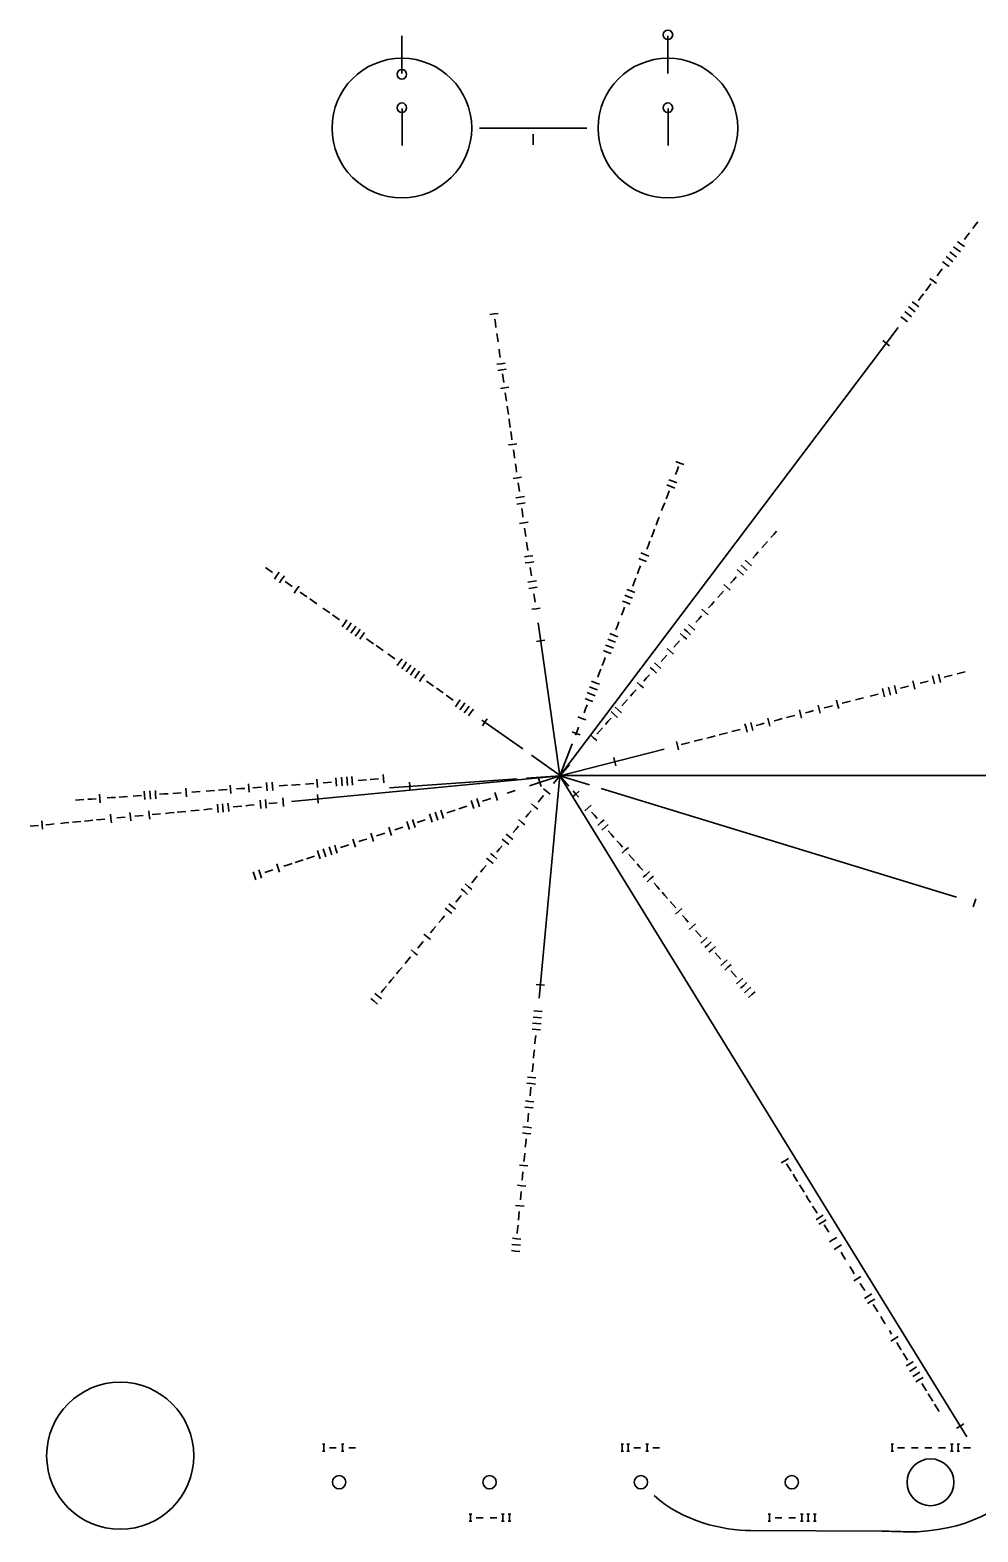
# Model space of a CAD drawing. Header units: inches. Extents: x 37 to 383, y -284 to -13.
# Drawn here: x 37.1 to 201.9, y -283.8 to -22.5 of the extents above; entities that cross this region are included whole.
import ezdxf

# ---------------------------------------------------------------- set-up
doc = ezdxf.new("R2010")
doc.units = ezdxf.units.IN
doc.header["$MEASUREMENT"] = 0
doc.layers.add('Layer 1', color=7, linetype='Continuous')

# ---------------------------------------------------------------- blocks, each defined once
blk = doc.blocks.new('block 2')
at = {"layer": 'Layer 1', "color": 7, "lineweight": 35}
for points in [[(101.74, -23.53), (101.74, -30.09)], [(148.01, -23.53), (148.01, -30.09)], [(101.77, -42.59), (101.77, -36.17)], [(148.04, -42.59), (148.04, -36.17)], [(115.26, -39.57), (133.93, -39.57)], [(124.6, -40.61), (124.6, -42.47)], [(201.02, -57.06), (201.46, -56.47), (201.91, -55.88)], [(198.39, -59.31), (198.98, -59.75), (199.57, -60.2)], [(199.57, -58.97), (200.02, -58.38), (200.46, -57.79)], [(196.41, -61.93), (197, -62.38), (197.59, -62.82)], [(197.04, -61.1), (197.63, -61.55), (198.21, -62)], [(197.7, -60.23), (198.29, -60.67), (198.88, -61.12)], [(194.82, -65.26), (195.27, -64.67), (195.72, -64.08)], [(195.77, -62.78), (196.36, -63.22), (196.95, -63.67)], [(192.87, -67.86), (193.31, -67.27), (193.76, -66.68)], [(193.56, -65.71), (194.15, -66.16), (194.74, -66.61)], [(190.49, -69.78), (191.08, -70.23), (191.67, -70.67)], [(191.57, -69.58), (192.01, -68.99), (192.46, -68.4)], [(117.04, -72.01), (117.77, -71.9), (118.5, -71.8)], [(117.89, -72.8), (118, -73.53), (118.1, -74.26)], [(188.51, -72.4), (189.1, -72.84), (189.69, -73.29)], [(189.2, -71.48), (189.79, -71.93), (190.38, -72.38)], [(189.85, -70.63), (190.44, -71.07), (191.03, -71.52)], [(118.25, -75.28), (118.35, -76.01), (118.46, -76.74)], [(188.03, -74.27), (129.22, -152.25)], [(118.64, -78.03), (118.74, -78.76), (118.85, -79.49)], [(185.38, -76.55), (185.97, -76.99), (186.56, -77.44)], [(118.27, -80.67), (119, -80.56), (119.73, -80.46)], [(118.42, -81.73), (119.15, -81.63), (119.88, -81.52)], [(119.26, -82.35), (119.36, -83.08), (119.46, -83.81)], [(118.87, -84.86), (119.6, -84.76), (120.33, -84.65)], [(119.72, -85.63), (119.83, -86.36), (119.93, -87.09)], [(120.06, -87.96), (120.16, -88.69), (120.26, -89.42)], [(120.37, -90.17), (120.47, -90.9), (120.58, -91.63)], [(120.68, -92.36), (120.79, -93.09), (120.89, -93.82)], [(120.27, -94.7), (121, -94.59), (121.73, -94.49)], [(121.13, -95.53), (121.24, -96.27), (121.34, -97)], [(121.48, -97.99), (121.59, -98.72), (121.69, -99.45)], [(149.86, -98.47), (149.6, -99.16), (149.33, -99.85)], [(149.41, -97.59), (150.1, -97.85), (150.79, -98.12)], [(121.1, -100.51), (121.83, -100.4), (122.56, -100.3)], [(121.96, -101.31), (122.06, -102.04), (122.17, -102.77)], [(147.84, -101.66), (148.53, -101.93), (149.22, -102.19)], [(148.19, -100.75), (148.88, -101.02), (149.57, -101.28)], [(121.58, -103.87), (122.31, -103.76), (123.04, -103.66)], [(148.25, -102.68), (147.98, -103.37), (147.72, -104.06)], [(121.73, -104.97), (122.46, -104.86), (123.2, -104.76)], [(122.59, -105.77), (122.7, -106.5), (122.8, -107.23)], [(147.45, -104.74), (147.19, -105.43), (146.92, -106.12)], [(122.21, -108.34), (122.94, -108.24), (123.68, -108.13)], [(123.08, -109.16), (123.18, -109.89), (123.28, -110.62)], [(145.69, -109.34), (145.42, -110.03), (145.16, -110.72)], [(146.48, -107.27), (146.22, -107.96), (145.95, -108.65)], [(166.91, -109.71), (166.42, -110.26), (165.93, -110.82)], [(123.42, -111.6), (123.53, -112.33), (123.63, -113.06)], [(144.89, -111.42), (144.63, -112.11), (144.36, -112.8)], [(165.31, -111.51), (164.82, -112.07), (164.33, -112.62)], [(123.04, -114.17), (123.78, -114.07), (124.51, -113.97)], [(142.93, -114.45), (143.62, -114.72), (144.31, -114.98)], [(143.3, -113.49), (144, -113.75), (144.69, -114.02)], [(161.44, -114.76), (162, -115.25), (162.55, -115.74)], [(163.73, -113.3), (163.24, -113.85), (162.75, -114.41)], [(78.01, -116.03), (79.21, -116.89)], [(79.56, -118.04), (79.99, -117.43), (80.41, -116.83)], [(80.45, -118.66), (80.87, -118.06), (81.3, -117.46)], [(123.19, -115.23), (123.93, -115.13), (124.66, -115.02)], [(124.05, -116.01), (124.16, -116.74), (124.26, -117.48)], [(143.24, -115.72), (142.97, -116.41), (142.71, -117.1)], [(160.03, -116.36), (160.58, -116.85), (161.14, -117.34)], [(160.72, -115.58), (161.27, -116.07), (161.82, -116.56)], [(81.45, -118.47), (82.66, -119.33)], [(82.99, -120.46), (83.42, -119.85), (83.85, -119.25)], [(123.67, -118.57), (124.4, -118.46), (125.13, -118.36)], [(123.82, -119.64), (124.55, -119.53), (125.29, -119.43)], [(140.87, -119.83), (141.56, -120.1), (142.25, -120.36)], [(142.41, -117.88), (142.15, -118.57), (141.88, -119.26)], [(157.68, -120.13), (157.19, -120.68), (156.7, -121.23)], [(157.71, -118.97), (158.27, -119.46), (158.82, -119.95)], [(159.88, -117.64), (159.39, -118.2), (158.9, -118.75)], [(84.02, -120.28), (85.22, -121.13)], [(85.74, -121.49), (86.95, -122.34)], [(124.7, -120.57), (124.81, -121.31), (124.91, -122.04)], [(140.09, -121.87), (140.78, -122.13), (141.47, -122.4)], [(140.49, -120.83), (141.18, -121.09), (141.87, -121.36)], [(156.07, -121.94), (155.58, -122.49), (155.09, -123.04)], [(87.97, -123.06), (89.18, -123.92)], [(89.66, -124.25), (90.87, -125.1)], [(91.33, -126.34), (91.76, -125.73), (92.18, -125.13)], [(124.34, -123.28), (125.07, -123.18), (125.81, -123.08)], [(140.48, -122.91), (140.22, -123.6), (139.95, -124.29)], [(153.87, -124.43), (153.38, -124.98), (152.89, -125.53)], [(153.91, -123.27), (154.46, -123.76), (155.01, -124.25)], [(92.09, -126.87), (92.52, -126.27), (92.94, -125.66)], [(92.88, -127.42), (93.3, -126.82), (93.73, -126.22)], [(93.64, -127.96), (94.06, -127.36), (94.49, -126.75)], [(94.41, -128.5), (94.83, -127.9), (95.26, -127.3)], [(125.43, -125.66), (129.22, -152.25)], [(137.92, -127.52), (138.61, -127.79), (139.3, -128.05)], [(139.49, -125.48), (139.23, -126.17), (138.97, -126.86)], [(150.16, -127.5), (150.71, -127.99), (151.27, -128.48)], [(150.84, -126.74), (151.39, -127.23), (151.94, -127.72)], [(151.57, -125.9), (152.12, -126.4), (152.68, -126.89)], [(95.58, -128.42), (96.78, -129.28)], [(97.27, -129.61), (98.47, -130.47)], [(125.14, -128.87), (125.87, -128.77), (126.6, -128.66)], [(136.78, -130.48), (137.47, -130.74), (138.16, -131)], [(137.15, -129.51), (137.84, -129.77), (138.53, -130.04)], [(137.54, -128.5), (138.23, -128.77), (138.92, -129.03)], [(147.86, -130.09), (148.42, -130.58), (148.97, -131.07)], [(150.03, -128.76), (149.54, -129.31), (149.05, -129.86)], [(99.29, -131.03), (100.49, -131.89)], [(100.91, -133.09), (101.34, -132.48), (101.76, -131.88)], [(101.71, -133.65), (102.14, -133.05), (102.57, -132.45)], [(102.47, -134.18), (102.89, -133.58), (103.32, -132.98)], [(137.12, -131.66), (136.86, -132.35), (136.59, -133.04)], [(145.65, -132.59), (146.2, -133.08), (146.75, -133.57)], [(147.81, -131.27), (147.32, -131.82), (146.83, -132.37)], [(103.22, -134.72), (103.65, -134.11), (104.07, -133.51)], [(103.98, -135.25), (104.4, -134.65), (104.83, -134.04)], [(104.8, -135.83), (105.23, -135.23), (105.65, -134.62)], [(106.02, -135.78), (107.22, -136.63)], [(134.74, -135.8), (135.43, -136.06), (136.12, -136.33)], [(136.34, -133.69), (136.08, -134.38), (135.81, -135.07)], [(144.8, -134.66), (144.31, -135.22), (143.82, -135.77)], [(144.93, -133.4), (145.48, -133.89), (146.03, -134.38)], [(190.61, -135.71), (190.79, -136.43), (190.98, -137.15)], [(193.3, -135.79), (192.58, -135.97), (191.86, -136.16)], [(194.01, -134.84), (194.19, -135.56), (194.37, -136.27)], [(195.05, -134.57), (195.23, -135.29), (195.42, -136.01)], [(197.47, -134.72), (196.75, -134.9), (196.04, -135.08)], [(199.72, -134.14), (199, -134.32), (198.29, -134.5)], [(107.74, -136.99), (108.94, -137.84)], [(109.46, -138.21), (110.67, -139.07)], [(133.98, -137.78), (134.67, -138.04), (135.36, -138.31)], [(134.36, -136.78), (135.05, -137.05), (135.74, -137.31)], [(142.48, -137.29), (141.99, -137.84), (141.5, -138.39)], [(142.64, -135.99), (143.19, -136.48), (143.75, -136.97)], [(184.6, -138.02), (183.89, -138.21), (183.17, -138.39)], [(185.33, -137.07), (185.51, -137.79), (185.7, -138.5)], [(186.35, -136.81), (186.54, -137.52), (186.72, -138.24)], [(187.39, -136.54), (187.57, -137.26), (187.76, -137.97)], [(189.88, -136.66), (189.16, -136.85), (188.45, -137.03)], [(111.05, -140.24), (111.48, -139.63), (111.9, -139.03)], [(111.84, -140.79), (112.27, -140.19), (112.69, -139.58)], [(112.59, -141.32), (113.01, -140.71), (113.44, -140.11)], [(113.33, -141.84), (113.75, -141.24), (114.18, -140.63)], [(133.95, -139.91), (133.69, -140.6), (133.43, -141.29)], [(133.59, -138.8), (134.28, -139.07), (134.97, -139.33)], [(138.83, -140.29), (139.38, -140.78), (139.93, -141.27)], [(140.97, -138.98), (140.48, -139.54), (139.99, -140.09)], [(170.9, -140.78), (171.08, -141.5), (171.26, -142.21)], [(173.34, -140.91), (172.63, -141.1), (171.91, -141.28)], [(174.14, -139.95), (174.32, -140.66), (174.51, -141.38)], [(176.62, -140.07), (175.91, -140.26), (175.19, -140.44)], [(177.34, -139.12), (177.52, -139.84), (177.71, -140.56)], [(179.74, -139.27), (179.02, -139.46), (178.31, -139.64)], [(182.05, -138.68), (181.34, -138.86), (180.62, -139.04)], [(115.62, -142.56), (122.75, -147.57)], [(115.74, -143.54), (116.17, -142.94), (116.6, -142.34)], [(132.36, -142.01), (133.05, -142.28), (133.74, -142.54)], [(138.12, -142.21), (137.63, -142.76), (137.14, -143.31)], [(138.11, -141.09), (138.67, -141.58), (139.22, -142.08)], [(161.41, -143.22), (161.6, -143.93), (161.78, -144.65)], [(162.43, -142.95), (162.61, -143.67), (162.8, -144.39)], [(164.77, -143.12), (164.05, -143.3), (163.34, -143.49)], [(165.39, -142.2), (165.57, -142.91), (165.76, -143.63)], [(167.89, -142.31), (167.17, -142.5), (166.46, -142.68)], [(170.07, -141.76), (169.35, -141.94), (168.64, -142.12)], [(131.36, -144.6), (132.05, -144.87), (132.74, -145.13)], [(132.46, -143.79), (132.2, -144.49), (131.93, -145.18)], [(134.54, -145.13), (135.09, -145.62), (135.64, -146.11)], [(136.61, -143.9), (136.12, -144.46), (135.63, -145.01)], [(149.48, -146.28), (149.67, -147), (149.85, -147.71)], [(154, -145.88), (153.28, -146.07), (152.57, -146.25)], [(156.21, -145.32), (155.49, -145.5), (154.78, -145.69)], [(158.35, -144.77), (157.63, -144.95), (156.92, -145.13)], [(160.55, -144.2), (159.83, -144.39), (159.12, -144.57)], [(124.26, -148.64), (129.11, -152.09)], [(131.35, -146.71), (129.22, -152.25)], [(147.34, -147.59), (129.22, -152.25)], [(151.75, -146.46), (151.04, -146.65), (150.32, -146.83)], [(130.89, -150.37), (129.22, -152.25)], [(138.58, -149.08), (138.76, -149.8), (138.95, -150.51)], [(71.85, -153.86), (71.91, -154.6), (71.96, -155.34)], [(75.09, -153.64), (75.14, -154.38), (75.2, -155.11)], [(78.21, -153.42), (78.26, -154.16), (78.31, -154.89)], [(79.2, -153.35), (79.25, -154.09), (79.3, -154.82)], [(81.87, -153.9), (81.13, -153.96), (80.39, -154.01)], [(82.53, -156.7), (129.22, -152.25)], [(84.02, -153.75), (83.28, -153.81), (82.55, -153.86)], [(86.42, -153.58), (85.68, -153.64), (84.95, -153.69)], [(86.96, -152.81), (87.01, -153.54), (87.06, -154.28)], [(89.52, -153.37), (88.79, -153.42), (88.05, -153.47)], [(90.25, -152.58), (90.3, -153.31), (90.36, -154.05)], [(91.22, -152.51), (91.27, -153.24), (91.33, -153.98)], [(92.15, -152.44), (92.21, -153.18), (92.26, -153.92)], [(93.06, -152.38), (93.11, -153.12), (93.16, -153.85)], [(95.59, -152.94), (94.85, -152.99), (94.12, -153.05)], [(97.69, -152.79), (96.95, -152.85), (96.21, -152.9)], [(98.5, -152), (98.55, -152.73), (98.6, -153.47)], [(99.6, -154.33), (121.77, -152.77)], [(103.04, -153.35), (103.1, -154.08), (103.15, -154.82)], [(129.22, -152.25), (123.4, -152.66)], [(123.94, -153.98), (129.22, -152.25)], [(125.98, -154.09), (125.75, -153.39), (125.52, -152.68)], [(125.61, -190.94), (129.22, -152.25)], [(128.1, -153.61), (129.22, -152.25)], [(200, -267.24), (129.22, -152.25)], [(134.38, -153.83), (129.22, -152.25)], [(130.8, -154.06), (129.22, -152.25)], [(129.55, -152.22), (258.64, -152.22)], [(46.42, -156.39), (45.68, -156.44), (44.95, -156.49)], [(48.58, -156.24), (47.84, -156.29), (47.11, -156.34)], [(49.15, -155.46), (49.2, -156.19), (49.25, -156.93)], [(51.94, -156), (51.2, -156.05), (50.46, -156.11)], [(54.03, -155.85), (53.3, -155.91), (52.56, -155.96)], [(56.46, -155.68), (55.72, -155.74), (54.99, -155.79)], [(56.94, -154.91), (57, -155.65), (57.05, -156.38)], [(57.89, -154.84), (57.94, -155.58), (57.99, -156.32)], [(58.86, -154.78), (58.91, -155.51), (58.96, -156.25)], [(61.09, -155.36), (60.35, -155.41), (59.61, -155.46)], [(63.36, -155.2), (62.63, -155.25), (61.89, -155.31)], [(64.18, -154.4), (64.23, -155.14), (64.29, -155.88)], [(66.68, -154.97), (65.95, -155.02), (65.21, -155.07)], [(69.14, -154.8), (68.4, -154.85), (67.67, -154.9)], [(71.34, -154.64), (70.61, -154.69), (69.87, -154.75)], [(74.43, -154.43), (73.7, -154.48), (72.96, -154.53)], [(77.31, -154.22), (76.57, -154.28), (75.83, -154.33)], [(77.23, -157.94), (77.16, -157.21), (77.09, -156.47)], [(78.14, -157.86), (78.07, -157.12), (78, -156.39)], [(81.16, -157.57), (81.09, -156.83), (81.02, -156.1)], [(87.19, -157), (87.12, -156.26), (87.05, -155.53)], [(114.23, -157.93), (114, -157.23), (113.78, -156.53)], [(115.21, -157.62), (114.98, -156.91), (114.75, -156.21)], [(115.78, -156.65), (116.49, -156.42), (117.19, -156.19)], [(118.39, -156.57), (118.16, -155.87), (117.93, -155.17)], [(120.07, -155.25), (120.77, -155.02), (121.47, -154.79)], [(125.44, -156.84), (125.91, -156.27), (126.38, -155.7)], [(127.53, -155.47), (126.96, -154.99), (126.39, -154.52)], [(132.55, -154.93), (131.99, -155.42), (131.44, -155.9)], [(132.5, -155.99), (132.01, -155.44), (131.53, -154.88)], [(136.4, -154.45), (198.18, -173.39)], [(51.21, -160.42), (51.14, -159.69), (51.07, -158.95)], [(54.59, -160.1), (54.52, -159.36), (54.45, -158.63)], [(55.27, -159.29), (56.01, -159.22), (56.74, -159.15)], [(57.88, -159.79), (57.81, -159.05), (57.74, -158.32)], [(58.31, -159), (59.05, -158.93), (59.78, -158.86)], [(60.64, -158.78), (61.38, -158.71), (62.11, -158.64)], [(62.67, -158.59), (63.41, -158.52), (64.14, -158.45)], [(65.02, -158.36), (65.76, -158.29), (66.5, -158.22)], [(67.27, -158.15), (68.01, -158.08), (68.74, -158.01)], [(69.81, -158.65), (69.74, -157.92), (69.67, -157.18)], [(70.68, -158.57), (70.61, -157.83), (70.54, -157.1)], [(71.63, -158.48), (71.56, -157.74), (71.49, -157.01)], [(72.42, -157.66), (73.15, -157.59), (73.89, -157.52)], [(74.59, -157.45), (75.32, -157.38), (76.06, -157.31)], [(78.59, -157.07), (79.33, -157), (80.06, -156.93)], [(107.03, -160.29), (106.8, -159.59), (106.57, -158.89)], [(108.01, -159.97), (107.78, -159.27), (107.55, -158.57)], [(108.98, -159.66), (108.75, -158.95), (108.52, -158.25)], [(109.58, -158.68), (110.28, -158.45), (110.98, -158.22)], [(111.65, -158), (112.35, -157.77), (113.06, -157.54)], [(123.28, -159.46), (123.75, -158.89), (124.22, -158.32)], [(125.4, -158.04), (124.83, -157.57), (124.26, -157.1)], [(134.68, -157.36), (134.13, -157.85), (133.57, -158.34)], [(135.72, -159.66), (135.23, -159.11), (134.74, -158.55)], [(37.07, -161.03), (37.8, -160.96), (38.54, -160.89)], [(39.25, -161.56), (39.18, -160.83), (39.11, -160.09)], [(39.79, -160.77), (40.53, -160.7), (41.26, -160.63)], [(42.36, -160.52), (43.09, -160.45), (43.83, -160.38)], [(44.45, -160.32), (45.18, -160.25), (45.92, -160.18)], [(46.52, -160.13), (47.26, -160.06), (47.99, -159.99)], [(48.61, -159.93), (49.35, -159.86), (50.08, -159.79)], [(52.15, -159.59), (52.88, -159.52), (53.62, -159.45)], [(99.95, -162.61), (99.72, -161.91), (99.49, -161.21)], [(100.52, -161.65), (101.23, -161.42), (101.93, -161.19)], [(103.05, -161.6), (102.82, -160.9), (102.59, -160.19)], [(104.06, -161.27), (103.83, -160.56), (103.6, -159.86)], [(104.38, -160.38), (105.08, -160.15), (105.78, -159.92)], [(121.07, -162.14), (121.54, -161.57), (122.01, -161)], [(123.14, -160.79), (122.57, -160.32), (122, -159.84)], [(136.91, -159.9), (136.35, -160.39), (135.8, -160.87)], [(137.62, -160.71), (137.07, -161.2), (136.51, -161.69)], [(138.61, -162.96), (138.12, -162.4), (137.64, -161.85)], [(90.51, -165.7), (90.28, -165), (90.05, -164.3)], [(91.09, -164.73), (91.8, -164.51), (92.5, -164.28)], [(93.65, -164.67), (93.42, -163.97), (93.2, -163.27)], [(94.24, -163.7), (94.94, -163.47), (95.65, -163.25)], [(96.78, -163.65), (96.55, -162.95), (96.32, -162.24)], [(97.34, -162.69), (98.05, -162.46), (98.75, -162.23)], [(118.26, -165.55), (118.73, -164.98), (119.2, -164.41)], [(120.34, -164.19), (119.77, -163.72), (119.2, -163.25)], [(121.03, -163.35), (120.46, -162.88), (119.89, -162.4)], [(140.11, -164.66), (139.62, -164.11), (139.13, -163.55)], [(83.19, -167.32), (83.89, -167.09), (84.59, -166.86)], [(85.13, -166.69), (85.83, -166.46), (86.53, -166.23)], [(87.55, -166.67), (87.32, -165.97), (87.09, -165.27)], [(88.49, -166.36), (88.27, -165.66), (88.04, -164.96)], [(89.54, -166.02), (89.31, -165.32), (89.08, -164.62)], [(117.61, -167.49), (117.05, -167.02), (116.48, -166.55)], [(118.27, -166.69), (117.71, -166.22), (117.14, -165.75)], [(141.14, -164.72), (140.59, -165.21), (140.03, -165.7)], [(142.22, -167.07), (141.73, -166.52), (141.24, -165.96)], [(76.31, -170.35), (76.08, -169.65), (75.85, -168.95)], [(77.3, -170.03), (77.07, -169.32), (76.85, -168.62)], [(77.92, -169.05), (78.62, -168.82), (79.32, -168.59)], [(80.45, -169), (80.22, -168.3), (79.99, -167.59)], [(81.23, -167.96), (81.94, -167.73), (82.64, -167.5)], [(113.89, -170.84), (114.36, -170.27), (114.83, -169.71)], [(115.43, -168.99), (115.9, -168.42), (116.37, -167.85)], [(143.64, -168.69), (143.15, -168.13), (142.66, -167.58)], [(144.82, -168.92), (144.27, -169.41), (143.71, -169.9)], [(145.51, -169.7), (144.95, -170.19), (144.4, -170.68)], [(113.18, -172.87), (112.61, -172.4), (112.05, -171.93)], [(113.89, -172.01), (113.32, -171.54), (112.75, -171.07)], [(146.57, -172.03), (146.08, -171.47), (145.59, -170.92)], [(111.05, -175.46), (110.48, -174.99), (109.91, -174.52)], [(111.11, -174.22), (111.58, -173.66), (112.05, -173.09)], [(147.96, -173.61), (147.47, -173.06), (146.98, -172.5)], [(149.37, -175.22), (148.88, -174.66), (148.39, -174.11)], [(201.12, -175.06), (201.33, -174.36), (201.55, -173.65)], [(108.19, -177.76), (108.67, -177.19), (109.14, -176.62)], [(110.42, -176.22), (109.85, -175.75), (109.28, -175.28)], [(150.45, -175.33), (149.89, -175.82), (149.34, -176.31)], [(151.54, -177.69), (151.05, -177.14), (150.56, -176.58)], [(106.7, -180.74), (106.13, -180.27), (105.56, -179.8)], [(106.7, -179.57), (107.17, -179), (107.64, -178.44)], [(152.8, -178.01), (152.24, -178.5), (151.69, -178.98)], [(153.8, -180.28), (153.31, -179.72), (152.83, -179.17)], [(104.47, -183.45), (103.9, -182.98), (103.33, -182.5)], [(104.51, -182.24), (104.98, -181.67), (105.45, -181.1)], [(154.86, -180.37), (154.31, -180.85), (153.75, -181.34)], [(155.54, -181.14), (154.99, -181.63), (154.43, -182.12)], [(156.26, -181.95), (155.7, -182.44), (155.15, -182.93)], [(102.3, -184.91), (102.78, -184.34), (103.25, -183.77)], [(157.21, -184.16), (156.72, -183.6), (156.23, -183.05)], [(158.3, -184.29), (157.75, -184.77), (157.19, -185.26)], [(159, -185.08), (158.44, -185.56), (157.89, -186.05)], [(99.48, -188.34), (99.95, -187.77), (100.42, -187.2)], [(100.82, -186.71), (101.29, -186.14), (101.76, -185.57)], [(159.95, -187.29), (159.47, -186.73), (158.98, -186.18)], [(161.06, -187.43), (160.51, -187.92), (159.95, -188.41)], [(98.19, -191.07), (97.62, -190.6), (97.05, -190.12)], [(98.14, -189.96), (98.62, -189.39), (99.09, -188.82)], [(125.09, -188.55), (125.83, -188.62), (126.57, -188.69)], [(161.76, -188.23), (161.21, -188.72), (160.65, -189.21)], [(162.45, -189.01), (161.89, -189.5), (161.34, -189.99)], [(163.16, -189.82), (162.6, -190.31), (162.05, -190.79)], [(97.47, -191.95), (96.9, -191.47), (96.33, -191)], [(124.67, -193.13), (125.4, -193.19), (126.14, -193.26)], [(124.47, -195.28), (125.2, -195.35), (125.94, -195.42)], [(124.57, -194.21), (125.3, -194.28), (126.04, -194.35)], [(124.37, -196.32), (125.11, -196.39), (125.84, -196.46)], [(125.01, -197.42), (124.94, -198.16), (124.88, -198.89)], [(124.78, -199.9), (124.71, -200.64), (124.64, -201.37)], [(124.56, -202.29), (124.49, -203.03), (124.42, -203.76)], [(123.49, -205.74), (124.23, -205.8), (124.97, -205.87)], [(123.59, -204.67), (124.33, -204.74), (125.06, -204.81)], [(123.21, -208.82), (123.94, -208.89), (124.68, -208.96)], [(124.17, -206.43), (124.1, -207.16), (124.04, -207.9)], [(123.11, -209.89), (123.84, -209.96), (124.58, -210.03)], [(123.75, -210.95), (123.68, -211.69), (123.62, -212.43)], [(122.79, -213.33), (123.52, -213.39), (124.26, -213.46)], [(122.69, -214.38), (123.43, -214.45), (124.16, -214.51)], [(123.34, -215.4), (123.27, -216.13), (123.2, -216.87)], [(123.11, -217.87), (123.04, -218.6), (122.97, -219.34)], [(168.96, -218.82), (168.33, -219.21), (167.7, -219.6)], [(122.17, -219.97), (122.9, -220.04), (123.64, -220.11)], [(122.8, -221.14), (122.73, -221.87), (122.67, -222.61)], [(168.66, -219.76), (169.05, -220.39), (169.44, -221.02)], [(169.78, -221.56), (170.16, -222.19), (170.55, -222.82)], [(121.84, -223.49), (122.58, -223.56), (123.31, -223.63)], [(122.48, -224.54), (122.42, -225.28), (122.35, -226.01)], [(170.9, -223.4), (171.29, -224.03), (171.68, -224.66)], [(121.51, -227), (122.25, -227.06), (122.99, -227.13)], [(172.04, -225.24), (172.43, -225.87), (172.81, -226.5)], [(173.18, -227.09), (173.56, -227.72), (173.95, -228.35)], [(122.16, -228.06), (122.09, -228.79), (122.02, -229.53)], [(175.03, -228.7), (174.4, -229.09), (173.77, -229.47)], [(175.51, -229.48), (174.88, -229.87), (174.25, -230.25)], [(121.94, -230.41), (121.87, -231.14), (121.8, -231.88)], [(175.19, -230.37), (175.58, -231), (175.97, -231.63)], [(120.78, -234.85), (121.52, -234.92), (122.26, -234.98)], [(120.88, -233.77), (121.62, -233.84), (122.36, -233.91)], [(120.98, -232.71), (121.72, -232.78), (122.45, -232.84)], [(177.4, -232.55), (176.77, -232.93), (176.14, -233.32)], [(178.21, -233.85), (177.58, -234.24), (176.95, -234.63)], [(178.13, -235.13), (178.51, -235.76), (178.9, -236.39)], [(179.66, -237.62), (180.05, -238.25), (180.43, -238.88)], [(181.58, -239.34), (180.95, -239.73), (180.32, -240.11)], [(181.46, -240.55), (181.85, -241.18), (182.24, -241.81)], [(183.46, -242.38), (182.83, -242.77), (182.2, -243.16)], [(184.01, -243.28), (183.38, -243.67), (182.75, -244.05)], [(183.73, -244.24), (184.12, -244.87), (184.5, -245.5)], [(185.02, -246.33), (185.4, -246.96), (185.79, -247.59)], [(186.52, -248.77), (186.91, -249.4)], [(188.03, -249.81), (187.4, -250.2), (186.77, -250.59)], [(187.8, -250.84), (188.18, -251.47), (188.57, -252.1)], [(188.92, -252.67), (189.31, -253.3), (189.7, -253.93)], [(190.69, -254.14), (190.06, -254.52), (189.43, -254.91)], [(191.27, -255.09), (190.64, -255.47), (190.01, -255.86)], [(191.84, -256), (191.21, -256.39), (190.58, -256.77)], [(192.39, -256.9), (191.76, -257.29), (191.13, -257.67)], [(192.19, -257.99), (192.58, -258.62), (192.97, -259.25)], [(193.29, -259.78), (193.68, -260.41), (194.06, -261.04)], [(194.39, -261.57), (194.78, -262.2), (195.17, -262.83)], [(199.47, -264.99), (198.84, -265.37), (198.21, -265.76)], [(87.91, -268.54), (88.36, -268.54)], [(88.14, -268.57), (88.14, -269.75)], [(91.21, -268.54), (91.65, -268.54)], [(91.43, -268.57), (91.43, -269.75)], [(139.85, -268.54), (140.29, -268.54)], [(140.07, -268.57), (140.07, -269.75)], [(140.87, -268.54), (141.32, -268.54)], [(141.09, -268.57), (141.09, -269.75)], [(144.17, -268.54), (144.62, -268.54)], [(144.4, -268.57), (144.4, -269.75)], [(186.82, -268.54), (187.27, -268.54)], [(187.04, -268.57), (187.04, -269.75)], [(197.17, -268.54), (197.61, -268.54)], [(197.39, -268.57), (197.39, -269.75)], [(198.29, -268.54), (198.73, -268.54)], [(198.51, -268.57), (198.51, -269.75)], [(87.91, -269.76), (88.36, -269.76)], [(89.13, -269.16), (90.31, -269.16)], [(91.21, -269.76), (91.65, -269.76)], [(92.49, -269.16), (93.67, -269.16)], [(139.85, -269.76), (140.29, -269.76)], [(140.87, -269.76), (141.32, -269.76)], [(142.08, -269.16), (143.26, -269.16)], [(144.17, -269.76), (144.62, -269.76)], [(145.36, -269.16), (146.55, -269.16)], [(186.82, -269.76), (187.27, -269.76)], [(187.96, -269.16), (189.14, -269.16)], [(190.35, -269.16), (191.53, -269.16)], [(192.7, -269.16), (193.89, -269.16)], [(195.09, -269.16), (196.28, -269.16)], [(197.17, -269.76), (197.61, -269.76)], [(198.29, -269.76), (198.73, -269.76)], [(199.44, -269.16), (200.63, -269.16)], [(113.47, -280.71), (113.92, -280.71)], [(113.47, -281.93), (113.92, -281.93)], [(113.69, -280.74), (113.69, -281.92)], [(114.68, -281.33), (115.87, -281.33)], [(117.09, -281.33), (118.27, -281.33)], [(119.09, -280.71), (119.53, -280.71)], [(119.09, -281.93), (119.53, -281.93)], [(119.31, -280.74), (119.31, -281.92)], [(120.23, -280.71), (120.68, -280.71)], [(120.23, -281.93), (120.68, -281.93)], [(120.45, -280.74), (120.45, -281.92)], [(165.42, -280.71), (165.87, -280.71)], [(165.42, -281.93), (165.87, -281.93)], [(165.65, -280.74), (165.65, -281.92)], [(166.64, -281.33), (167.82, -281.33)], [(169.04, -281.33), (170.22, -281.33)], [(171.06, -280.71), (171.51, -280.71)], [(171.06, -281.93), (171.51, -281.93)], [(171.29, -280.74), (171.29, -281.92)], [(172.19, -280.71), (172.64, -280.71)], [(172.19, -281.93), (172.64, -281.93)], [(172.42, -280.74), (172.42, -281.92)], [(173.32, -280.71), (173.77, -280.71)], [(173.32, -281.93), (173.77, -281.93)], [(173.54, -280.74), (173.54, -281.92)]]:
    blk.add_lwpolyline(points, dxfattribs=at)
for points, knots in [([(148.84, -23.35), (148.84, -23.81), (148.47, -24.18), (148.01, -24.18), (147.55, -24.18), (147.18, -23.81), (147.18, -23.35), (147.18, -22.89), (147.55, -22.52), (148.01, -22.52), (148.47, -22.52), (148.84, -22.89), (148.84, -23.35)], [0, 0, 0, 0, 1, 1, 1, 2, 2, 2, 3, 3, 3, 4, 4, 4, 4]), ([(113.89, -39.57), (113.89, -46.28), (108.45, -51.72), (101.74, -51.72), (95.03, -51.72), (89.59, -46.28), (89.59, -39.57), (89.59, -39.57), (89.59, -39.57), (89.59, -39.57), (89.59, -32.86), (95.03, -27.42), (101.74, -27.42), (108.45, -27.42), (113.89, -32.86), (113.89, -39.56), (113.89, -39.57), (113.89, -39.57), (113.89, -39.57)], [0, 0, 0, 0, 1, 1, 1, 2, 2, 2, 3, 3, 3, 4, 4, 4, 5, 5, 5, 6, 6, 6, 6]), ([(160.15, -39.57), (160.16, -46.28), (154.72, -51.72), (148.01, -51.72), (141.3, -51.72), (135.86, -46.28), (135.86, -39.57), (135.86, -39.57), (135.86, -39.57), (135.86, -39.57), (135.86, -32.86), (141.3, -27.42), (148.01, -27.42), (154.71, -27.42), (160.15, -32.86), (160.15, -39.56), (160.15, -39.57), (160.15, -39.57), (160.15, -39.57)], [0, 0, 0, 0, 1, 1, 1, 2, 2, 2, 3, 3, 3, 4, 4, 4, 5, 5, 5, 6, 6, 6, 6]), ([(102.57, -30.22), (102.57, -30.68), (102.2, -31.05), (101.74, -31.05), (101.28, -31.05), (100.91, -30.68), (100.91, -30.22), (100.91, -29.76), (101.28, -29.39), (101.74, -29.39), (102.2, -29.39), (102.57, -29.76), (102.57, -30.22)], [0, 0, 0, 0, 1, 1, 1, 2, 2, 2, 3, 3, 3, 4, 4, 4, 4]), ([(102.57, -36.03), (102.57, -36.49), (102.2, -36.86), (101.74, -36.86), (101.28, -36.86), (100.91, -36.49), (100.91, -36.03), (100.91, -35.57), (101.28, -35.2), (101.74, -35.2), (102.2, -35.2), (102.57, -35.57), (102.57, -36.03)], [0, 0, 0, 0, 1, 1, 1, 2, 2, 2, 3, 3, 3, 4, 4, 4, 4]), ([(148.84, -36.03), (148.84, -36.49), (148.47, -36.86), (148.01, -36.86), (147.55, -36.86), (147.18, -36.49), (147.18, -36.03), (147.18, -35.57), (147.55, -35.2), (148.01, -35.2), (148.47, -35.2), (148.84, -35.57), (148.84, -36.03)], [0, 0, 0, 0, 1, 1, 1, 2, 2, 2, 3, 3, 3, 4, 4, 4, 4]), ([(145.6, -277.46), (150.52, -281.95), (157.65, -283.55), (162.39, -283.55), (162.39, -283.55), (185.27, -283.67), (185.27, -283.67), (186.94, -283.67), (188.11, -283.69), (189.53, -283.79), (209.96, -283.79), (217.54, -268.11), (219.31, -252.49)], [0, 0, 0, 0, 1, 1, 1, 2, 2, 2, 3, 3, 3, 4, 4, 4, 4]), ([(65.54, -270.53), (65.54, -277.59), (59.81, -283.32), (52.75, -283.32), (45.68, -283.33), (39.95, -277.6), (39.95, -270.53), (39.95, -270.53), (39.95, -270.53), (39.95, -270.53), (39.95, -263.46), (45.68, -257.73), (52.74, -257.73), (59.81, -257.73), (65.54, -263.46), (65.54, -270.52), (65.54, -270.52), (65.54, -270.53), (65.54, -270.53)], [0, 0, 0, 0, 1, 1, 1, 2, 2, 2, 3, 3, 3, 4, 4, 4, 5, 5, 5, 6, 6, 6, 6]), ([(197.75, -275.14), (197.76, -277.39), (195.93, -279.22), (193.68, -279.22), (191.43, -279.22), (189.61, -277.4), (189.6, -275.15), (189.6, -275.15), (189.6, -275.15), (189.6, -275.14), (189.6, -272.89), (191.43, -271.07), (193.68, -271.07), (195.93, -271.07), (197.75, -272.89), (197.75, -275.14), (197.75, -275.14), (197.75, -275.14), (197.75, -275.14)], [0, 0, 0, 0, 1, 1, 1, 2, 2, 2, 3, 3, 3, 4, 4, 4, 5, 5, 5, 6, 6, 6, 6]), ([(91.98, -275.14), (91.98, -275.78), (91.46, -276.3), (90.82, -276.3), (90.18, -276.3), (89.66, -275.79), (89.66, -275.15), (89.66, -275.14), (89.66, -275.14), (89.66, -275.14), (89.66, -274.5), (90.18, -273.98), (90.82, -273.98), (91.46, -273.98), (91.98, -274.5), (91.98, -275.14), (91.98, -275.14), (91.98, -275.14), (91.98, -275.14)], [0, 0, 0, 0, 1, 1, 1, 2, 2, 2, 3, 3, 3, 4, 4, 4, 5, 5, 5, 6, 6, 6, 6]), ([(118.15, -275.14), (118.15, -275.78), (117.63, -276.3), (116.99, -276.3), (116.35, -276.3), (115.83, -275.79), (115.83, -275.15), (115.83, -275.14), (115.83, -275.14), (115.83, -275.14), (115.83, -274.5), (116.35, -273.98), (116.99, -273.98), (117.63, -273.98), (118.15, -274.5), (118.15, -275.14), (118.15, -275.14), (118.15, -275.14), (118.15, -275.14)], [0, 0, 0, 0, 1, 1, 1, 2, 2, 2, 3, 3, 3, 4, 4, 4, 5, 5, 5, 6, 6, 6, 6]), ([(144.47, -275.14), (144.47, -275.78), (143.95, -276.3), (143.31, -276.3), (142.67, -276.3), (142.15, -275.79), (142.15, -275.15), (142.15, -275.14), (142.15, -275.14), (142.15, -275.14), (142.15, -274.5), (142.67, -273.98), (143.31, -273.98), (143.95, -273.98), (144.47, -274.5), (144.47, -275.14), (144.47, -275.14), (144.47, -275.14), (144.47, -275.14)], [0, 0, 0, 0, 1, 1, 1, 2, 2, 2, 3, 3, 3, 4, 4, 4, 5, 5, 5, 6, 6, 6, 6]), ([(170.71, -275.14), (170.71, -275.78), (170.19, -276.3), (169.55, -276.3), (168.91, -276.3), (168.39, -275.79), (168.39, -275.15), (168.39, -275.14), (168.39, -275.14), (168.39, -275.14), (168.39, -274.5), (168.91, -273.98), (169.55, -273.98), (170.19, -273.98), (170.71, -274.5), (170.71, -275.14), (170.71, -275.14), (170.71, -275.14), (170.71, -275.14)], [0, 0, 0, 0, 1, 1, 1, 2, 2, 2, 3, 3, 3, 4, 4, 4, 5, 5, 5, 6, 6, 6, 6])]:
    blk.add_open_spline(points, degree=3, knots=knots, dxfattribs=at)

msp = doc.modelspace()

# ---------------------------------------------------------------- block references
at = {"layer": 'Layer 1'}
msp.add_blockref('block 2', (0, 0), dxfattribs=at)

doc.saveas('drawing.dxf')
